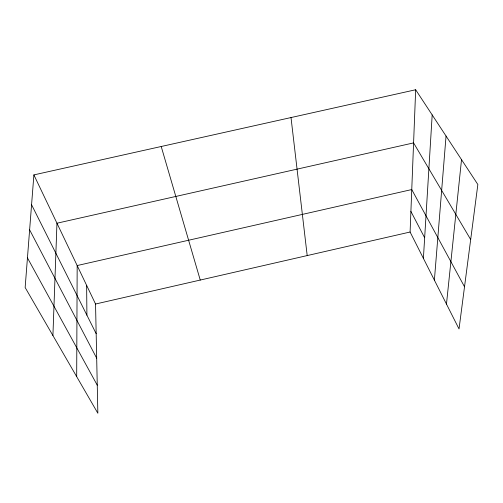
<?xml version="1.0" encoding="UTF-8"?>
<svg xmlns="http://www.w3.org/2000/svg" width="503" height="503" viewBox="0 0 503 503"><rect width="100%" height="100%" fill="white"/><g stroke="black" fill="none" stroke-linecap="round" stroke-linejoin="round"><path stroke-width="0.75" d="M76.689 376.646L77.173 265.553L411.756 189.556L464.52 286.785M52.916 335.539L56.958 223.219L413.585 142.896L470.676 239.535M415.667 89.754L477.85 184.507L459.025 328.943L410.096 232.021L415.667 89.754L33.89 174.899L25.15 287.521L97.852 413.246L95.545 304.026L33.89 174.899M423.394 258.366L432.184 114.917M434.385 280.146L446.048 136.043M446.475 304.089L461.521 159.627M95.545 304.026L410.096 232.021M27.451 257.888L97.261 385.197M410.901 211.436L424.658 237.762M29.627 229.84L96.689 358.199M31.576 204.74L96.167 333.671M161.212 146.505L200.251 280.058M291.011 117.557L307.195 255.574M86.642 285.383L86.912 315.199"/></g></svg>
